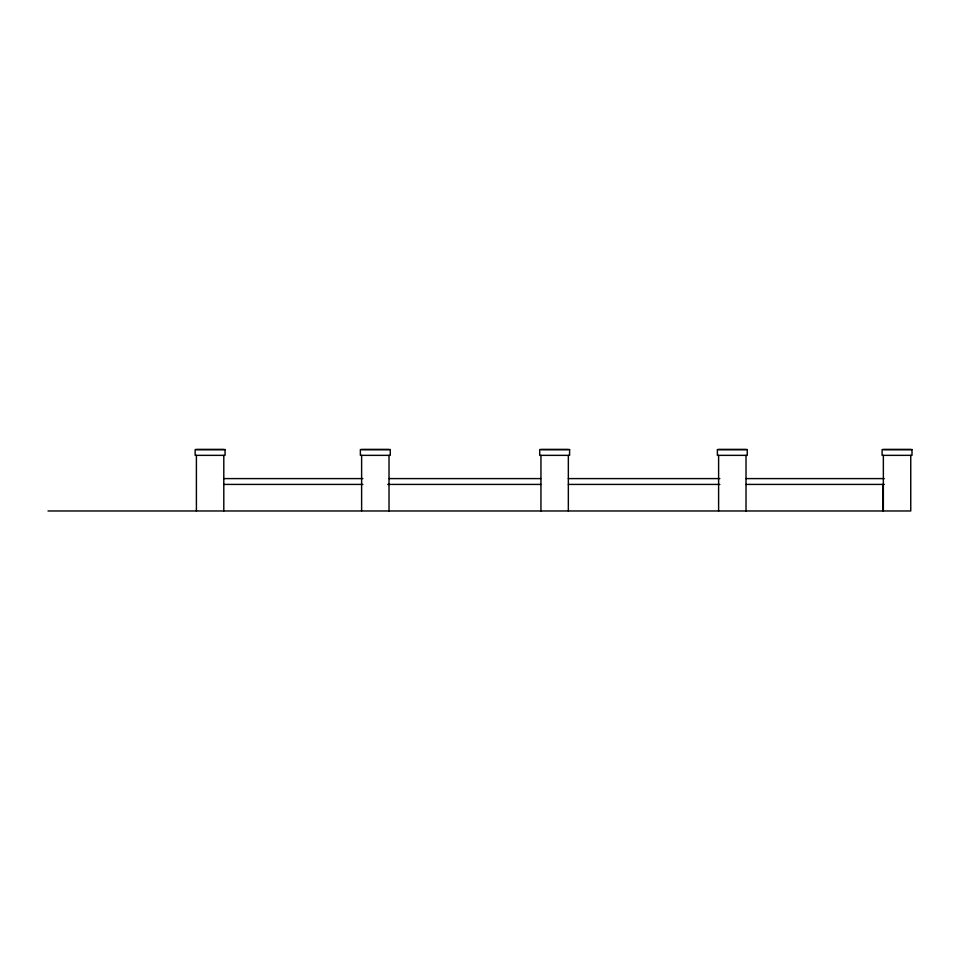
<?xml version="1.0" encoding="UTF-8"?>
<svg xmlns="http://www.w3.org/2000/svg" width="960" height="960" viewBox="0 0 960 960"><rect width="100%" height="100%" fill="white"/><g stroke="black" fill="none" stroke-linecap="round" stroke-linejoin="round"><path stroke-width="1.44" d="M223.8 478.596L362.868 478.596M389.016 478.596L540.708 478.596M568.344 478.596L719.856 478.596M746.016 478.596L884.244 478.596M223.8 484.416L362.868 484.416M387.768 484.416L540.948 484.416M568.344 484.416L719.856 484.416M746.016 484.416L884.244 484.416M48 510.972L910.752 510.972L910.752 455.352M910.752 449.544L883.356 449.544M883.356 455.352L883.356 510.972M882.996 484.416L882.996 510.972M746.016 449.544L718.608 449.544M746.016 455.352L746.016 510.972M718.608 455.352L718.608 510.972M568.344 449.544L540.948 449.544M568.344 455.352L568.344 510.972M540.948 455.352L540.948 510.972M389.016 449.544L361.62 449.544M389.016 455.352L389.016 510.972M361.62 455.352L361.62 510.972M223.8 449.544L196.404 449.544M223.8 455.352L223.8 510.972M196.404 455.352L196.404 510.972M225.048 449.544L195.156 449.544L195.156 455.352L225.048 455.352L225.048 449.544M390.264 449.544L360.372 449.544L360.372 455.352L390.264 455.352L390.264 449.544M569.592 449.544L539.7 449.544L539.7 455.352L569.592 455.352L569.592 449.544M747.252 449.544L717.372 449.544L717.372 455.352L747.252 455.352L747.252 449.544M912 449.544L882.108 449.544L882.108 455.352L912 455.352L912 449.544"/></g></svg>
